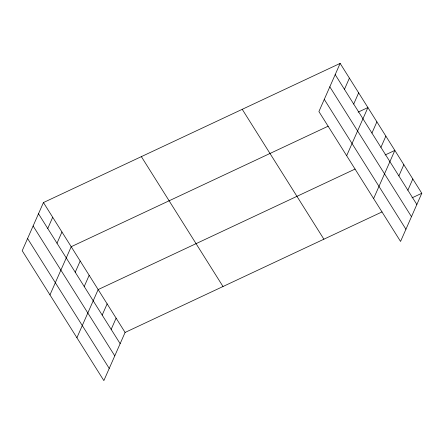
<?xml version="1.0" encoding="UTF-8"?>
<svg xmlns="http://www.w3.org/2000/svg" width="444" height="444" viewBox="0 0 444 444"><rect width="100%" height="100%" fill="white"/><g stroke="black" fill="none" stroke-linecap="round" stroke-linejoin="round"><path stroke-width="0.67" d="M340.143 63.392L318.903 111.561L400.555 241.447L421.8 193.273L340.143 63.392L43.445 202.553L22.2 250.727L103.857 380.608L125.097 332.439L382.023 211.932M47.747 228.499L52.697 217.277M57.004 243.223L61.955 231.996M49.961 294.883L71.207 246.714L328.133 126.207M75.236 272.228L80.192 261M84.221 286.513L89.172 275.291M76.906 337.745L98.152 289.577L355.078 169.07M102.187 315.09L107.137 303.863M111.167 329.376L116.117 318.154M344.45 89.338L349.4 78.111M353.702 104.057L358.652 92.835M346.664 155.722L367.91 107.553L358.119 112.143M371.939 133.067L376.889 121.839M380.919 147.353L385.869 136.125M373.609 198.585L394.855 150.416L385.065 155.006M398.884 175.929L403.835 164.702M407.864 190.215L412.82 178.988M412.01 197.869L421.8 193.273M335.192 74.62L416.849 204.501M329.82 86.808L411.471 216.694M324.275 99.373L405.933 229.254M242.235 109.318L323.887 239.199M141.358 156.632L223.01 286.513M43.445 202.553L125.097 332.439M38.495 213.78L120.146 343.667M33.117 225.974L114.774 355.855M27.578 238.533L109.23 368.415"/></g></svg>
